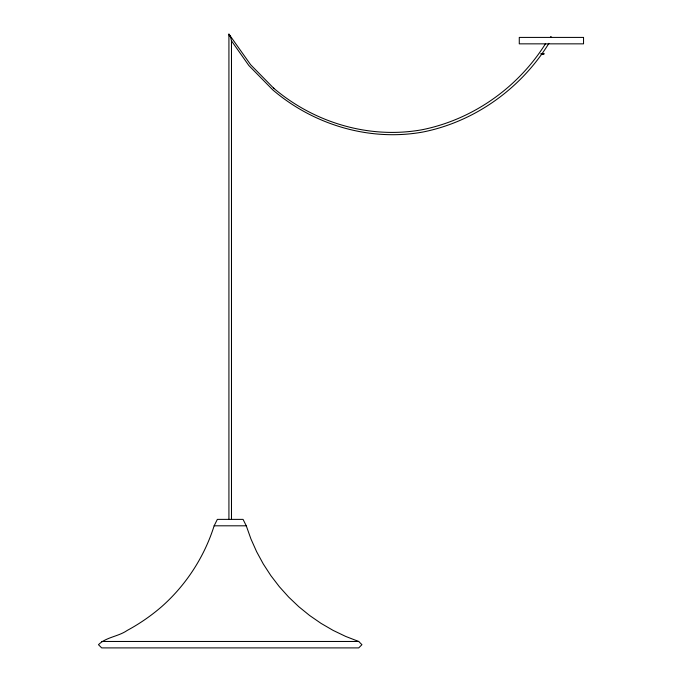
<?xml version="1.0" encoding="UTF-8"?>
<svg xmlns="http://www.w3.org/2000/svg" width="682" height="682" viewBox="0 0 682 682"><rect width="100%" height="100%" fill="white"/><g stroke="black" fill="none" stroke-linecap="round" stroke-linejoin="round"><path stroke-width="1.02" d="M214.139 525.805C204.37 556.879 186.041 585.122 161.625 606.69C151.063 615.82 139.546 623.766 127.261 630.407C118.421 636.596 106.111 637.065 98.464 644.686L101.678 647.9L358.723 647.9L361.937 644.686L358.723 641.472L345.723 636.442L333.148 630.407L321.086 623.399L309.602 615.479L298.784 606.69L288.674 597.074L279.356 586.708L270.865 575.634L263.269 563.937L256.62 551.687L250.933 538.942L246.27 525.805L243.056 519.377L217.353 519.377L214.139 525.805L246.27 525.805M545.566 43.622C518.149 87.501 472.797 119.614 421.945 129.768C369.226 139.247 314.018 122.7 273.525 88.063L273.985 88.515L250.678 64.773L228.922 34.1L228.922 519.377M548.899 43.341C521.065 88.396 474.919 121.703 422.797 132.044C369.508 141.617 313.703 124.9 272.783 89.888L248.887 65.566L231.411 40.784M540.809 53.708L544.253 53.708M541.176 54.202L543.886 54.202M101.678 641.472L358.723 641.472M550.451 36.7L551.619 37.058M230.201 35.754L231.488 40.724L231.488 519.377M228.922 34.1L229.433 36.086M583.536 37.416L519.275 37.416L519.275 43.844L583.536 43.844L583.536 37.416"/></g></svg>
